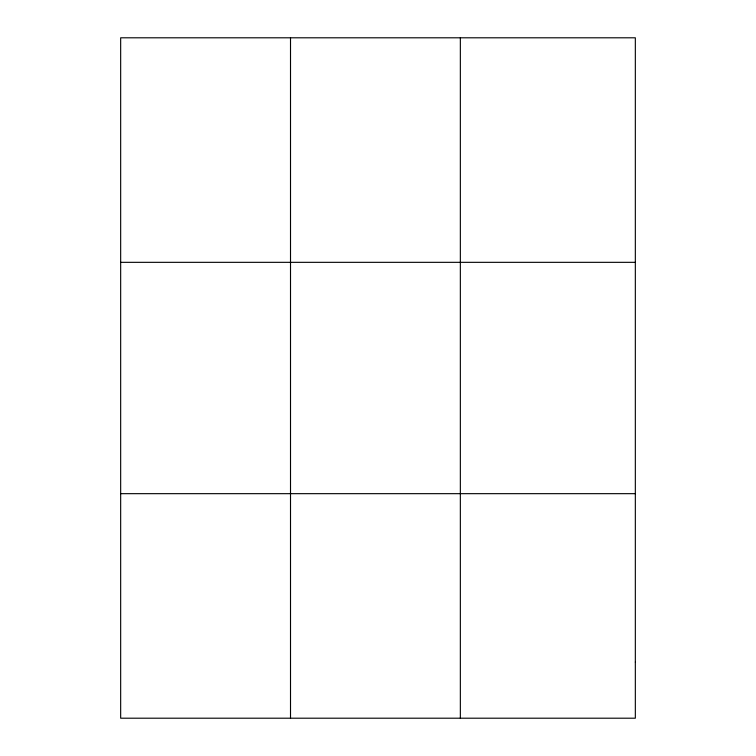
<?xml version="1.0" encoding="UTF-8"?>
<svg xmlns="http://www.w3.org/2000/svg" width="756" height="756" viewBox="0 0 756 756"><rect width="100%" height="100%" fill="white"/><g stroke="black" fill="none" stroke-linecap="round" stroke-linejoin="round"><path stroke-width="1.13" d="M290.512 37.8L290.512 718.2M460.347 37.8L460.347 718.2M120.667 262.332L635.333 262.332M120.667 493.668L635.333 493.668M635.333 662.067L635.333 718.2L120.667 718.2L120.667 37.8L635.333 37.8L635.333 662.067"/></g></svg>
